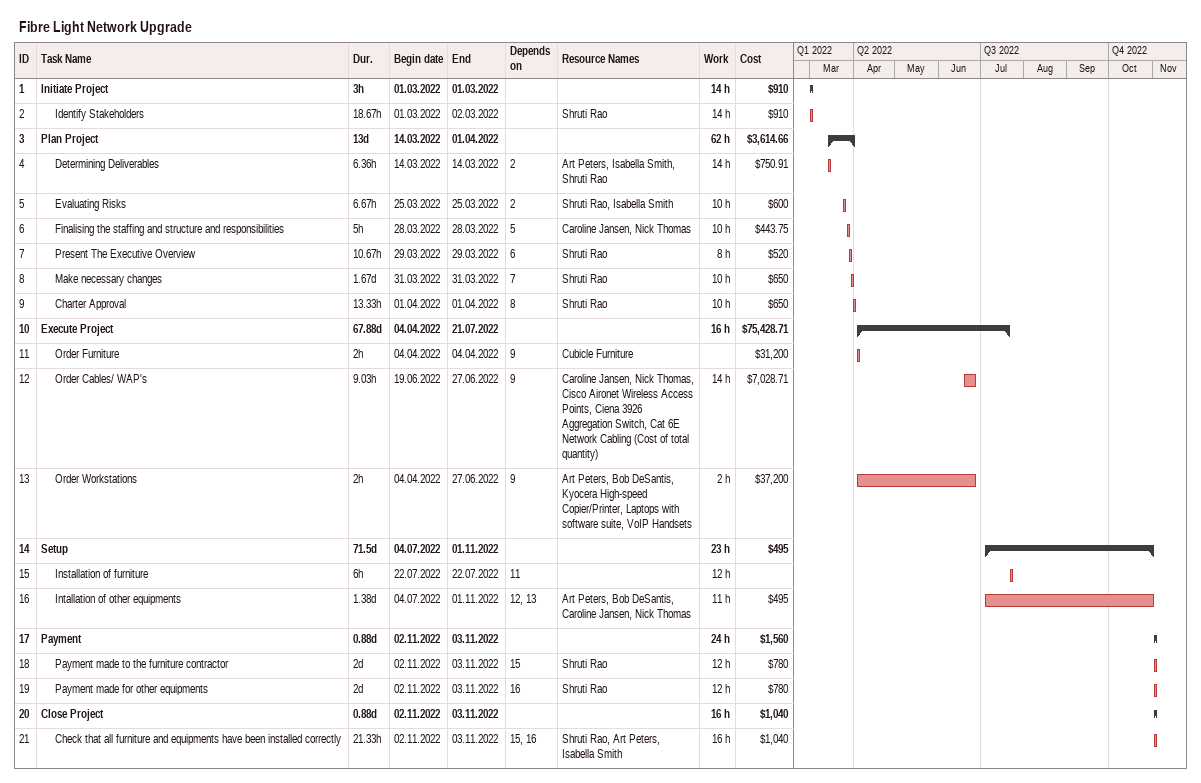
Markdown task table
Fibre Light Network Upgrade

| ID | Level | Task | Duration | Start | Finish | Predecessors | Resources | Work (h) | Cost ($) |
|---|---|---|---|---|---|---|---|---|---|
| 1 | 1 | **Initiate Project** | 3h | 2022-03-01 | 2022-03-01 |  |  | 14 | 910 |
| 2 | 2 | Identify Stakeholders | 18.67h | 2022-03-01 | 2022-03-02 |  | Shruti Rao | 14 | 910 |
| 3 | 1 | **Plan Project** | 13d | 2022-03-14 | 2022-04-01 |  |  | 62 | 3614.66 |
| 4 | 2 | Determining Deliverables | 6.36h | 2022-03-14 | 2022-03-14 | 2 | Art Peters, Isabella Smith, Shruti Rao | 14 | 750.91 |
| 5 | 2 | Evaluating Risks | 6.67h | 2022-03-25 | 2022-03-25 | 2 | Shruti Rao, Isabella Smith | 10 | 600 |
| 6 | 2 | Finalising the staffing and structure and responsibilities | 5h | 2022-03-28 | 2022-03-28 | 5 | Caroline Jansen, Nick Thomas | 10 | 443.75 |
| 7 | 2 | Present The Executive Overview | 10.67h | 2022-03-29 | 2022-03-29 | 6 | Shruti Rao | 8 | 520 |
| 8 | 2 | Make necessary changes | 1.67d | 2022-03-31 | 2022-03-31 | 7 | Shruti Rao | 10 | 650 |
| 9 | 2 | Charter Approval | 13.33h | 2022-04-01 | 2022-04-01 | 8 | Shruti Rao | 10 | 650 |
| 10 | 1 | **Execute Project** | 67.88d | 2022-04-04 | 2022-07-21 |  |  | 16 | 75428.71 |
| 11 | 2 | Order Furniture | 2h | 2022-04-04 | 2022-04-04 | 9 | Cubicle Furniture |  | 31200 |
| 12 | 2 | Order Cables/ WAP's | 9.03h | 2022-06-19 | 2022-06-27 | 9 | Caroline Jansen, Nick Thomas, Cisco Aironet Wireless Access Points, Ciena 3926 Aggregation Switch, Cat 6E Network Cabling (Cost of total quantity) | 14 | 7028.71 |
| 13 | 2 | Order Workstations | 2h | 2022-04-04 | 2022-06-27 | 9 | Art Peters, Bob DeSantis, Kyocera High-speed Copier/Printer, Laptops with software suite, VoIP Handsets | 2 | 37200 |
| 14 | 1 | **Setup** | 71.5d | 2022-07-04 | 2022-11-01 |  |  | 23 | 495 |
| 15 | 2 | Installation of furniture | 6h | 2022-07-22 | 2022-07-22 | 11 |  | 12 |  |
| 16 | 2 | Intallation of other equipments | 1.38d | 2022-07-04 | 2022-11-01 | 12, 13 | Art Peters, Bob DeSantis, Caroline Jansen, Nick Thomas | 11 | 495 |
| 17 | 1 | **Payment** | 0.88d | 2022-11-02 | 2022-11-03 |  |  | 24 | 1560 |
| 18 | 2 | Payment made to the furniture contractor | 2d | 2022-11-02 | 2022-11-03 | 15 | Shruti Rao | 12 | 780 |
| 19 | 2 | Payment made for other equipments | 2d | 2022-11-02 | 2022-11-03 | 16 | Shruti Rao | 12 | 780 |
| 20 | 1 | **Close Project** | 0.88d | 2022-11-02 | 2022-11-03 |  |  | 16 | 1040 |
| 21 | 2 | Check that all furniture and equipments have been installed correctly | 21.33h | 2022-11-02 | 2022-11-03 | 15, 16 | Shruti Rao, Art Peters, Isabella Smith | 16 | 1040 |
